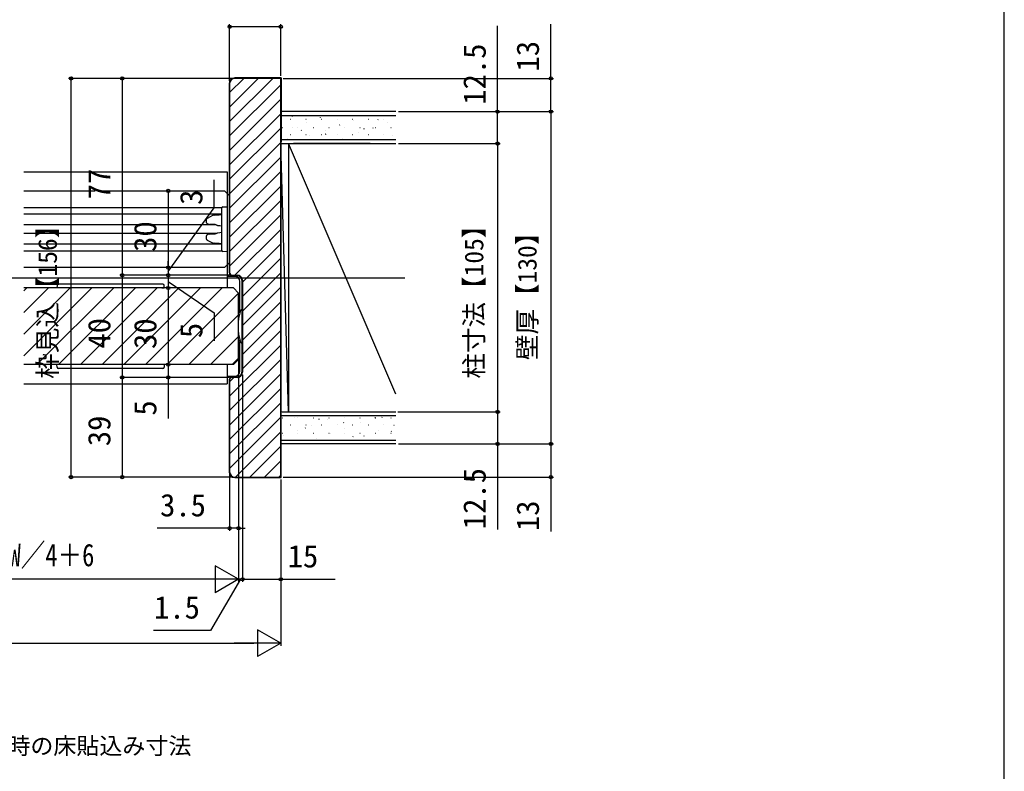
# Model space of a CAD drawing. Units: millimetres, scale not verified. Extents: x -525 to 525, y -783 to 779.
# Drawn here: x 139.9 to 525, y -497.1 to -203 of the extents above; entities that cross this region are included whole.
import ezdxf
from ezdxf.enums import TextEntityAlignment as Align

# ---------------------------------------------------------------- set-up
doc = ezdxf.new("R2010")
doc.units = ezdxf.units.MM
doc.header["$LTSCALE"] = 4
for name, color, linetype in [('0-2_USER1', 3, 'Continuous'), ('0-5_YKK_12', 2, 'Continuous'), ('0-6_YKK_13', 4, 'Continuous'), ('0-8_YKK_D', 6, 'Continuous'), ('0-9_YKK_ZWAK', 7, 'Continuous'), ('0-A_YSS_K', 3, 'Continuous'), ('0-B_YSS_KE', 3, 'Continuous')]:
    doc.layers.add(name, color=color, linetype=linetype)
doc.styles.add('ＭＳ ゴシック', font='')
doc.styles.get('ＭＳ ゴシック').set_extended_font_data('MS Gothic')

msp = doc.modelspace()

# ---------------------------------------------------------------- linework, layer by layer
at = {"layer": '0-5_YKK_12'}
for p, q in [((141.544, -262.438), (169.402, -262.438)), ((169.402, -262.438), (220.999, -262.438)), ((220.999, -262.438), (220.999, -307.938)), ((141.544, -269.938), (169.402, -269.938)), ((172.402, -269.938), (219.999, -269.938)), ((219.999, -269.938), (221.999, -271.938)), ((221.999, -297.938), (221.999, -271.938)), ((141.544, -276.438), (169.402, -276.438)), ((169.402, -276.438), (219.018, -276.438)), ((169.402, -279.038), (141.544, -279.038)), ((218.999, -279.038), (169.402, -279.038)), ((169.402, -283.238), (141.544, -283.238)), ((216.786, -283.238), (169.402, -283.238)), ((169.402, -286.638), (141.544, -286.638)), ((216.785, -286.638), (169.402, -286.638)), ((169.402, -290.838), (141.544, -290.838)), ((218.999, -290.838), (169.402, -290.838)), ((141.544, -293.438), (169.402, -293.438)), ((169.402, -293.438), (219.018, -293.438)), ((169.402, -299.938), (141.544, -299.938)), ((219.999, -299.938), (169.402, -299.938)), ((219.999, -299.938), (221.999, -297.938)), ((134.276, -303.938), (290.583, -303.938)), ((169.402, -307.938), (141.544, -307.938)), ((141.544, -309.095), (142.701, -307.938)), ((141.544, -317.58), (151.186, -307.938)), ((141.544, -326.065), (159.671, -307.938)), ((141.544, -334.55), (168.157, -307.938)), ((146.642, -337.938), (176.642, -307.938)), ((155.127, -337.938), (185.127, -307.938)), ((163.612, -337.938), (193.612, -307.938)), ((223.499, -307.938), (169.402, -307.938)), ((172.098, -337.938), (202.098, -307.938)), ((180.583, -337.938), (210.583, -307.938)), ((189.068, -337.938), (219.068, -307.938)), ((223.499, -307.938), (225.499, -309.938)), ((197.554, -337.938), (225.499, -309.992)), ((225.499, -335.938), (225.499, -309.938)), ((206.039, -337.938), (225.499, -318.478)), ((214.524, -337.938), (225.499, -326.963)), ((169.402, -337.938), (141.544, -337.938)), ((223.499, -337.938), (169.402, -337.938)), ((220.999, -337.938), (220.999, -345.438)), ((223.009, -337.938), (225.499, -335.448)), ((223.499, -337.938), (225.499, -335.938)), ((141.544, -345.438), (169.402, -345.438)), ((169.402, -345.438), (220.999, -345.438))]:
    msp.add_line(p, q, dxfattribs=at)
at = {"layer": '0-6_YKK_13'}
for p, q in [((218.999, -277.241), (218.999, -276.542)), ((218.999, -292.635), (218.999, -277.241)), ((215.254, -279.626), (213.419, -280.562)), ((216.042, -279.419), (217.869, -279.307)), ((217.869, -279.307), (218.999, -279.238)), ((212.837, -281.399), (212.837, -282.036)), ((216.372, -283.092), (214.147, -283.053)), ((212.837, -287.84), (212.837, -288.477)), ((214.147, -286.823), (216.37, -286.784)), ((213.419, -289.314), (215.254, -290.249)), ((217.869, -290.569), (216.042, -290.457)), ((218.999, -290.638), (217.869, -290.569)), ((218.999, -293.333), (218.999, -292.635)), ((220.999, -293.738), (219.281, -293.633)), ((220.999, -292.74), (220.999, -293.738)), ((220.999, -303.737), (220.999, -303.77)), ((220.999, -303.77), (220.999, -307.938)), ((154.504, -306.907), (154.441, -307.938)), ((195.879, -306.438), (155.003, -306.438)), ((195.443, -307.938), (196.441, -307.938)), ((196.441, -307.938), (196.378, -306.907)), ((225.999, -316.981), (225.977, -317.2)), ((225.977, -317.647), (225.977, -317.2)), ((226.799, -316.538), (226.519, -316.538)), ((226.799, -316.538), (226.799, -329.338)), ((225.977, -328.675), (225.977, -328.229)), ((225.977, -328.675), (225.999, -328.894)), ((226.519, -329.338), (226.799, -329.338)), ((154.504, -338.968), (154.441, -337.938)), ((196.441, -337.938), (196.378, -338.968)), ((220.999, -337.938), (220.999, -342.105)), ((195.879, -339.438), (155.003, -339.438)), ((220.999, -342.105), (220.999, -342.137))]:
    msp.add_line(p, q, dxfattribs=at)
for points in [[(219.281, -276.243), (220.999, -276.138), (220.999, -277.136), (220.999, -279.445), (220.999, -290.431), (220.999, -292.74)], [(213.419, -280.562), (213.32, -280.618), (213.226, -280.682), (213.137, -280.757), (213.055, -280.841), (212.982, -280.937), (212.921, -281.041), (212.875, -281.155), (212.846, -281.275), (212.837, -281.399)], [(216.042, -279.419), (215.881, -279.435), (215.72, -279.463), (215.562, -279.504), (215.406, -279.558), (215.254, -279.626)], [(212.837, -282.036), (212.849, -282.176), (212.886, -282.311), (212.944, -282.437), (213.02, -282.552), (213.109, -282.653), (213.208, -282.741), (213.314, -282.816), (213.426, -282.88), (213.541, -282.932), (213.659, -282.975), (213.78, -283.008), (213.902, -283.032), (214.024, -283.047), (214.147, -283.053)], [(216.362, -283.089), (216.562, -283.152), (216.76, -283.227), (216.954, -283.314), (217.144, -283.412)], [(217.258, -283.45), (218.129, -283.548), (218.999, -283.654)], [(214.147, -286.823), (214.015, -286.83), (213.883, -286.847), (213.752, -286.875), (213.623, -286.913), (213.496, -286.962), (213.374, -287.024), (213.256, -287.099), (213.146, -287.188), (213.046, -287.292), (212.96, -287.411), (212.894, -287.544), (212.851, -287.689), (212.837, -287.84)], [(212.837, -288.477), (212.846, -288.6), (212.875, -288.721), (212.921, -288.834), (212.982, -288.939), (213.055, -289.034), (213.137, -289.119), (213.226, -289.194), (213.32, -289.258), (213.419, -289.314)], [(217.144, -286.463), (216.954, -286.562), (216.76, -286.648), (216.562, -286.723), (216.362, -286.787)], [(218.999, -286.222), (218.129, -286.327), (217.258, -286.425)], [(215.254, -290.249), (215.406, -290.318), (215.562, -290.372), (215.72, -290.413), (215.881, -290.441), (216.042, -290.457)], [(223.999, -303.437), (223.999, -303.437), (221.299, -303.437)], [(225.999, -316.981), (225.999, -305.437), (225.999, -305.437)], [(225.999, -340.437), (225.999, -340.437), (225.999, -328.894)], [(221.299, -342.437), (223.999, -342.437), (223.999, -342.437)]]:
    msp.add_lwpolyline(points, dxfattribs=at)
for centre, radius, start, end in [((219.299, -276.542), 0.3, 93.5, 180), ((217.291, -283.151), 0.3, 240.72272, 263.63084), ((217.291, -286.725), 0.3, 96.36916, 119.27728), ((219.299, -293.333), 0.3, 180, 266.5), ((221.299, -303.737), 0.3, 90, 174.88985), ((223.999, -305.437), 2, 0.00218, 89.99782), ((155.003, -306.938), 0.5, 90, 176.5), ((195.879, -306.938), 0.5, 3.5, 90), ((246.279, -322.938), 20.98, 162.8442, 197.1558), ((226.519, -316.838), 0.3, 90, 162.8442), ((226.519, -329.038), 0.3, 197.1558, 270), ((155.003, -338.938), 0.5, 183.5, 270), ((195.879, -338.938), 0.5, 270, 356.5), ((221.299, -342.137), 0.3, 185.11015, 270), ((223.999, -340.437), 2, 270.00218, 359.99782)]:
    msp.add_arc(centre, radius, start, end, dxfattribs=at)
for centre, major_axis, start_param, end_param in [((221.299, -303.735), (0.212, 0.214), 2.2670055, 2.3561945), ((221.299, -342.14), (-0.212, 0.214), 0.7853982, 0.8745872)]:
    msp.add_ellipse(centre, major_axis=major_axis, ratio=0.991311, start_param=start_param, end_param=end_param, dxfattribs=at)
at = {"layer": '0-8_YKK_D'}
for p, q in [((221.999, -226.938), (221.999, -204.738)), ((241.999, -205.738), (221.999, -205.738)), ((241.999, -224.938), (241.999, -204.738)), ((222.999, -225.938), (158.999, -225.938)), ((159.999, -381.938), (159.999, -225.938)), ((222.999, -225.938), (178.999, -225.938)), ((179.999, -225.938), (179.999, -302.938)), ((242.999, -225.938), (348.628, -225.938)), ((287.999, -238.938), (348.628, -238.938)), ((287.999, -238.938), (348.628, -238.938)), ((287.999, -238.938), (327.806, -238.938)), ((347.628, -238.938), (347.628, -368.938)), ((287.999, -251.438), (327.806, -251.438)), ((287.999, -251.438), (327.806, -251.438)), ((326.806, -251.438), (326.806, -356.438)), ((197.999, -299.938), (197.999, -302.938)), ((197.999, -299.938), (197.999, -302.938)), ((221.999, -302.938), (178.999, -302.938)), ((221.999, -302.938), (178.999, -302.938)), ((179.999, -302.938), (179.999, -342.938)), ((221.999, -302.938), (196.999, -302.938)), ((197.999, -302.938), (197.999, -305.488)), ((197.999, -302.938), (197.999, -307.938)), ((197.999, -307.938), (197.999, -337.938)), ((225.499, -335.638), (225.499, -402.938)), ((225.499, -335.638), (225.499, -422.938)), ((225.499, -335.638), (225.499, -422.938)), ((226.999, -341.938), (226.999, -422.938)), ((226.999, -341.938), (226.999, -422.938)), ((221.999, -342.938), (178.999, -342.938)), ((221.999, -342.938), (178.999, -342.938)), ((179.999, -342.938), (179.999, -381.938)), ((287.806, -356.438), (327.806, -356.438)), ((287.999, -356.438), (327.806, -356.438)), ((287.999, -368.938), (348.628, -368.938)), ((287.999, -368.938), (348.628, -368.938)), ((287.999, -368.938), (327.806, -368.938)), ((221.999, -380.938), (221.999, -402.938)), ((222.999, -381.938), (158.999, -381.938)), ((222.999, -381.938), (178.999, -381.938)), ((241.999, -382.938), (241.999, -447.938)), ((241.999, -382.938), (241.999, -422.938)), ((242.999, -381.938), (348.628, -381.938)), ((221.999, -401.938), (193.672, -401.938)), ((225.499, -401.938), (221.999, -401.938)), ((225.499, -401.938), (228.049, -401.938)), ((225.499, -421.938), (216.406, -416.688)), ((216.406, -416.688), (216.406, -427.188)), ((214.999, -421.938), (103.499, -421.938)), ((225.499, -421.938), (207.313, -421.938)), ((225.499, -421.938), (216.406, -427.188)), ((225.499, -421.938), (222.949, -421.938)), ((226.999, -421.938), (225.499, -421.938)), ((226.999, -421.938), (225.499, -421.938)), ((226.999, -421.938), (229.549, -421.938)), ((241.999, -446.938), (232.906, -441.688)), ((232.906, -441.688), (232.906, -452.188)), ((-254.501, -446.938), (231.499, -446.938)), ((241.999, -446.938), (223.813, -446.938)), ((241.999, -446.938), (232.906, -452.188))]:
    msp.add_line(p, q, dxfattribs=at)
for points in [[(326.806, -251.438), (326.806, -238.938), (326.806, -205.388)], [(347.628, -238.938), (347.628, -225.938), (347.628, -204.661)], [(197.999, -301.438), (215.999, -276.537), (215.999, -265.583)], [(197.999, -269.938), (197.999, -299.938), (197.999, -297.388)], [(197.999, -305.438), (215.999, -317.688), (215.999, -328.643)], [(197.999, -337.938), (197.999, -342.938), (197.999, -358.992)], [(326.806, -356.438), (326.806, -368.938), (326.806, -402.488)], [(347.628, -368.938), (347.628, -381.938), (347.628, -403.215)], [(226.249, -421.938), (214.543, -441.938), (192.271, -441.938)], [(226.999, -421.938), (241.999, -421.938), (263.276, -421.938)]]:
    msp.add_lwpolyline(points, dxfattribs=at)
for centre in [(221.999, -205.738), (241.999, -205.738), (159.999, -225.938), (179.999, -225.938), (347.628, -225.938), (326.806, -238.938), (347.628, -238.938), (347.628, -238.938), (326.806, -251.438), (326.806, -251.438), (197.999, -269.938), (197.999, -299.938), (197.999, -299.938), (179.999, -302.938), (179.999, -302.938), (197.999, -302.938), (197.999, -302.938), (197.999, -307.938), (197.999, -307.938), (197.999, -337.938), (197.999, -337.938), (179.999, -342.938), (179.999, -342.938), (197.999, -342.938), (326.806, -356.438), (326.806, -356.438), (326.806, -368.938), (347.628, -368.938), (347.628, -368.938), (159.999, -381.938), (179.999, -381.938), (347.628, -381.938), (221.999, -401.938), (225.499, -401.938), (226.999, -421.938), (226.999, -421.938), (241.999, -421.938)]:
    msp.add_circle(centre, 0.637, dxfattribs=at)
at = {"layer": '0-9_YKK_ZWAK'}
msp.add_lwpolyline([(-525, -783.4), (525, -783.4), (525, 746.6)], dxfattribs=at)
at = {"layer": '0-A_YSS_K'}
for p, q in [((221.999, -231.468), (227.529, -225.938)), ((221.999, -237.125), (233.186, -225.938)), ((221.999, -242.782), (238.843, -225.938)), ((221.999, -248.439), (241.999, -228.439)), ((221.999, -254.095), (241.999, -234.095)), ((221.999, -259.752), (241.999, -239.752)), ((241.999, -240.438), (286.999, -240.438)), ((245.774, -241.929), (245.874, -241.929)), ((246.339, -240.837), (246.506, -240.727)), ((251.854, -241.929), (251.954, -241.929)), ((257.522, -241.165), (257.54, -241.158)), ((257.934, -241.929), (258.034, -241.929)), ((264.014, -241.929), (264.114, -241.929)), ((270.094, -241.929), (270.194, -241.929)), ((270.54, -242.236), (270.559, -242.23)), ((276.174, -241.929), (276.274, -241.929)), ((279.917, -242.12), (280.083, -242.009)), ((282.254, -241.929), (282.354, -241.929)), ((221.999, -265.409), (241.999, -245.409)), ((242.544, -245.159), (242.644, -245.159)), ((246.455, -245.083), (246.474, -245.077)), ((248.624, -245.159), (248.724, -245.159)), ((249.949, -246.284), (250.116, -246.173)), ((252.035, -243.107), (252.054, -243.101)), ((254.704, -245.159), (254.804, -245.159)), ((259.473, -246.155), (259.492, -246.149)), ((260.784, -245.159), (260.884, -245.159)), ((264.933, -244.202), (265.1, -244.091)), ((265.054, -244.179), (265.073, -244.172)), ((266.864, -245.159), (266.964, -245.159)), ((272.944, -245.159), (273.044, -245.159)), ((274.538, -245.68), (274.705, -245.569)), ((278.072, -245.251), (278.091, -245.244)), ((279.024, -245.159), (279.124, -245.159)), ((283.559, -243.308), (283.577, -243.302)), ((285.104, -245.159), (285.204, -245.159)), ((286.999, -249.938), (241.999, -249.938)), ((244.57, -249.844), (244.737, -249.733)), ((245.774, -247.909), (245.874, -247.909)), ((251.854, -247.909), (251.954, -247.909)), ((253.233, -248.365), (253.252, -248.358)), ((257.934, -247.909), (258.034, -247.909)), ((259.554, -247.762), (259.721, -247.651)), ((264.014, -247.909), (264.114, -247.909)), ((266.252, -249.437), (266.271, -249.43)), ((270.094, -247.909), (270.194, -247.909)), ((272.492, -247.227), (272.511, -247.22)), ((276.174, -247.909), (276.274, -247.909)), ((282.254, -247.909), (282.354, -247.909)), ((285.51, -248.299), (285.529, -248.292)), ((221.999, -271.066), (241.999, -251.066)), ((241.999, -251.438), (286.999, -251.438)), ((241.999, -251.438), (241.999, -356.438)), ((286.999, -349.438), (244.999, -251.438)), ((276.999, -251.438), (246.999, -251.438)), ((221.999, -276.723), (241.999, -256.723)), ((221.999, -282.38), (241.999, -262.38)), ((221.999, -288.037), (241.999, -268.037)), ((221.999, -293.693), (241.999, -273.693)), ((221.999, -299.35), (241.999, -279.35)), ((224.068, -302.938), (241.999, -285.007)), ((226.999, -305.664), (241.999, -290.664)), ((226.999, -311.321), (241.999, -296.321)), ((226.999, -316.978), (241.999, -301.978)), ((226.999, -322.635), (241.999, -307.635)), ((226.999, -328.291), (241.999, -313.291)), ((226.999, -333.948), (241.999, -318.948)), ((226.999, -339.605), (241.999, -324.605)), ((221.999, -350.262), (241.999, -330.262)), ((221.999, -355.919), (241.999, -335.919)), ((221.999, -361.576), (241.999, -341.576)), ((221.999, -344.605), (223.666, -342.938)), ((221.999, -367.233), (241.999, -347.233)), ((221.999, -372.889), (241.999, -352.889)), ((241.999, -356.438), (286.999, -356.438)), ((286.999, -357.938), (241.999, -357.938)), ((246.999, -356.438), (276.999, -356.438)), ((221.999, -378.546), (241.999, -358.546)), ((241.999, -361.244), (242.104, -361.174)), ((242.544, -358.779), (242.644, -358.779)), ((245.774, -361.529), (245.874, -361.529)), ((247.222, -358.45), (247.24, -358.443)), ((248.624, -358.779), (248.724, -358.779)), ((251.854, -361.529), (251.954, -361.529)), ((254, -361.732), (254.019, -361.725)), ((254.704, -358.779), (254.804, -358.779)), ((256.921, -359.203), (257.088, -359.092)), ((257.934, -361.529), (258.034, -361.529)), ((260.24, -359.522), (260.259, -359.515)), ((260.784, -358.779), (260.884, -358.779)), ((264.014, -361.529), (264.114, -361.529)), ((266.527, -360.681), (266.693, -360.57)), ((266.864, -358.779), (266.964, -358.779)), ((270.094, -361.529), (270.194, -361.529)), ((272.944, -358.779), (273.044, -358.779)), ((273.259, -360.594), (273.277, -360.587)), ((276.174, -361.529), (276.274, -361.529)), ((278.839, -358.618), (278.858, -358.611)), ((279.024, -358.779), (279.124, -358.779)), ((281.511, -358.599), (281.677, -358.488)), ((282.254, -361.529), (282.354, -361.529)), ((285.104, -358.779), (285.204, -358.779)), ((286.277, -361.666), (286.296, -361.659)), ((224.264, -381.938), (241.999, -364.203)), ((242.544, -364.759), (242.644, -364.759)), ((242.933, -365.651), (242.952, -365.644)), ((248.514, -363.674), (248.532, -363.668)), ((248.624, -364.759), (248.724, -364.759)), ((251.543, -362.763), (251.71, -362.652)), ((254.704, -364.759), (254.804, -364.759)), ((260.784, -364.759), (260.884, -364.759)), ((261.532, -364.746), (261.551, -364.74)), ((266.864, -364.759), (266.964, -364.759)), ((267.018, -362.804), (267.037, -362.797)), ((272.944, -364.759), (273.044, -364.759)), ((274.551, -365.818), (274.569, -365.811)), ((279.024, -364.759), (279.124, -364.759)), ((280.037, -363.875), (280.056, -363.869)), ((285.104, -364.759), (285.204, -364.759)), ((285.12, -364.045), (285.287, -363.935)), ((241.999, -367.438), (286.999, -367.438)), ((255.952, -366.722), (255.97, -366.716)), ((270.136, -366.127), (270.303, -366.017)), ((229.921, -381.938), (241.999, -369.86)), ((235.578, -381.938), (241.999, -375.517)), ((241.235, -381.938), (241.999, -381.174))]:
    msp.add_line(p, q, dxfattribs=at)
for points in [[(286.999, -238.938), (241.999, -238.938), (241.999, -251.438)], [(244.999, -251.438), (244.999, -356.438), (241.999, -251.438)], [(286.999, -368.938), (241.999, -368.938), (241.999, -356.438)]]:
    msp.add_lwpolyline(points, dxfattribs=at)
at = {"layer": '0-B_YSS_KE'}
for p, q in [((242.199, -225.738), (223.999, -225.738)), ((242.199, -225.738), (242.199, -250.738)), ((221.799, -227.938), (221.799, -301.938)), ((221.999, -227.938), (221.999, -301.938)), ((242.199, -250.738), (241.999, -250.738)), ((222.999, -302.938), (224.999, -302.938)), ((222.999, -303.138), (224.999, -303.138)), ((226.799, -304.938), (226.799, -340.938)), ((226.999, -304.938), (226.999, -340.938)), ((224.999, -342.738), (222.999, -342.738)), ((221.799, -343.938), (221.799, -379.938)), ((221.999, -343.938), (221.999, -379.938)), ((224.999, -342.938), (222.999, -342.938)), ((241.999, -356.938), (241.999, -357.138)), ((242.199, -357.138), (241.999, -357.138))]:
    msp.add_line(p, q, dxfattribs=at)
for points in [[(241.999, -356.938), (241.999, -250.938), (241.999, -225.938), (223.999, -225.938)], [(223.999, -381.938), (241.999, -381.938), (241.999, -356.938)], [(223.999, -382.138), (242.199, -382.138), (242.199, -357.138)]]:
    msp.add_lwpolyline(points, dxfattribs=at)
for centre, radius, start, end in [((223.999, -227.938), 2.2, 90.00001, 179.99999), ((223.999, -227.938), 2, 90.00001, 179.99999), ((222.999, -301.938), 1.2, 180.00001, 269.99999), ((222.999, -301.938), 1, 180.00001, 269.99999), ((224.999, -304.938), 2, 0.00001, 89.99999), ((224.999, -304.938), 1.8, 0.00001, 89.99999), ((222.999, -343.938), 1.2, 90.00001, 179.99999), ((224.999, -340.938), 1.8, 270.00001, 359.99999), ((224.999, -340.938), 2, 270.00001, 359.99999), ((222.999, -343.938), 1, 90.00001, 179.99999), ((223.999, -379.938), 2.2, 180.00001, 269.99999), ((223.999, -379.938), 2, 180.00001, 269.99999)]:
    msp.add_arc(centre, radius, start, end, dxfattribs=at)

# ---------------------------------------------------------------- texts
at = {"layer": '0-2_USER1', "style": 'ＭＳ ゴシック'}
msp.add_text('埋込敷居（アルミ）使用時の床貼込み寸法', height=6.598, dxfattribs=at).set_placement((36.062, -492.373), align=Align.BOTTOM_LEFT)
at = {"layer": '0-8_YKK_D', "style": 'ＭＳ ゴシック'}
for s, height, p in [('12.5', 8.798, (324.806, -236.229)), ('13', 8.798, (345.628, -223.229)), ('77', 8.798, (177.999, -273.199)), ('3', 8.798, (213.999, -275.423)), ('30', 8.798, (195.999, -293.802)), ('枠見込【156】', 7.331, (156.635, -343.455)), ('柱寸法【105】', 7.331, (323.443, -343.398)), ('壁厚【130】', 7.331, (344.265, -336.154)), ('40', 8.798, (177.999, -331.665)), ('30', 8.798, (195.999, -331.802)), ('5', 8.798, (213.999, -327.529)), ('5', 8.798, (195.999, -357.879)), ('39', 8.798, (177.999, -369.856)), ('12.5', 8.798, (324.806, -402.329)), ('13', 8.798, (345.628, -403.056))]:
    msp.add_text(s, height=height, rotation=90, dxfattribs=at).set_placement(p, align=Align.BOTTOM_LEFT)
for s, p in [('3.5', (194.785, -399.938)), ('15', (244.708, -419.938)), ('1.5', (192.43, -439.938))]:
    msp.add_text(s, height=8.798, dxfattribs=at).set_placement(p, align=Align.BOTTOM_LEFT)
at = {"layer": '0-8_YKK_D', "style": 'ＭＳ ゴシック', "width": 0.8}
msp.add_text('DW＝W／4＋6', height=8.798, dxfattribs=at).set_placement((116.349, -419.461), align=Align.BOTTOM_LEFT)

doc.saveas('drawing.dxf')
